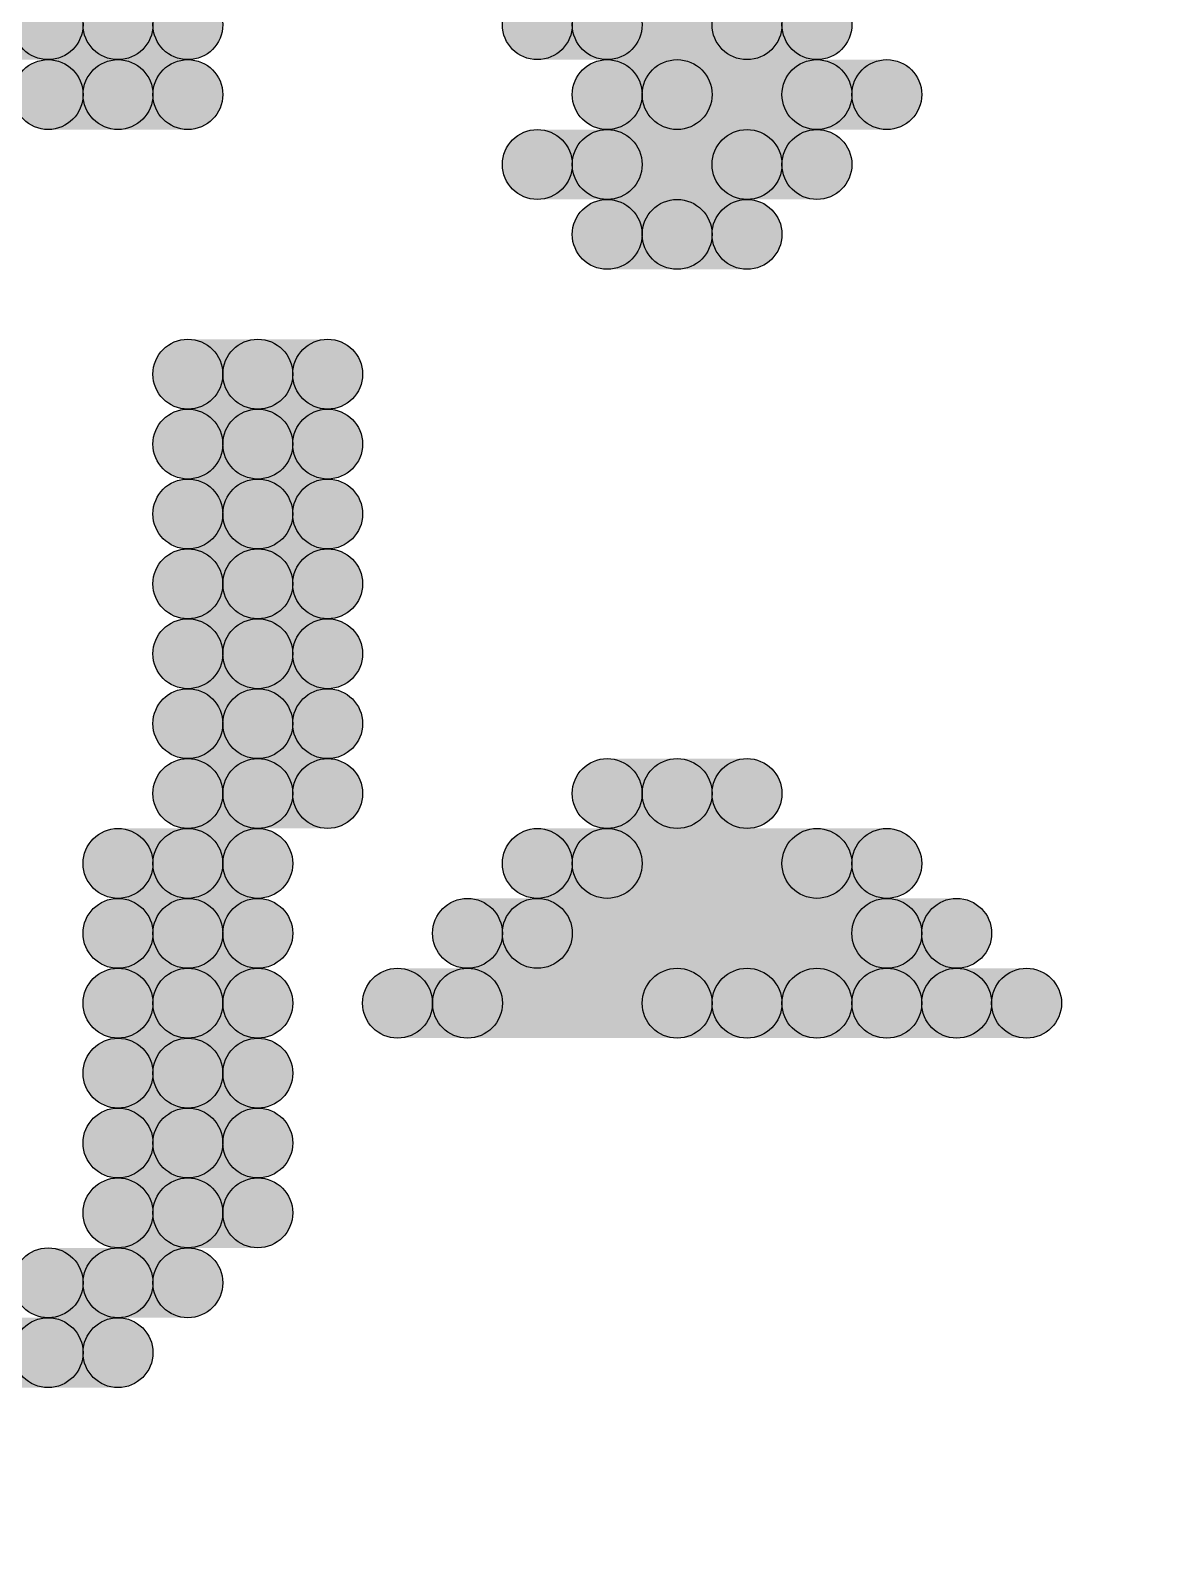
# Model space of a CAD drawing. Header units: millimetres. Extents: x 0 to 137, y 0 to 37.
# Drawn here: x 134.487 to 134.899, y 3.632 to 4.189 of the extents above; entities that cross this region are included whole.
import ezdxf

# ---------------------------------------------------------------- set-up
doc = ezdxf.new("R2010")
doc.units = ezdxf.units.MM
for name, color, linetype in [('KeepOutLayer', 6, 'Continuous'), ('TopLayer', 1, 'Continuous'), ('TopSolder', 216, 'Continuous')]:
    doc.layers.add(name, color=color, linetype=linetype)

msp = doc.modelspace()

# ---------------------------------------------------------------- hatches: boundary and pattern name
at = {"layer": 'TopLayer'}
h = msp.add_hatch(color=1, dxfattribs=at)
edge = h.paths.add_edge_path()
edge.add_arc((134.493, 4.191), 0.0127, 0, 360)
for points in [[(134.493, 4.1783), (134.493, 4.2037), (134.5438, 4.2037), (134.5438, 4.1783)], [(134.6962, 4.1783), (134.6962, 4.2037), (134.7724, 4.2037), (134.7724, 4.1783)], [(134.5184, 4.1529), (134.5184, 4.1783), (134.5438, 4.1783), (134.5438, 4.1529)], [(134.7216, 4.1529), (134.7216, 4.1783), (134.7978, 4.1783), (134.7978, 4.1529)], [(134.6962, 4.1275), (134.6962, 4.1529), (134.7724, 4.1529), (134.7724, 4.1275)], [(134.7216, 4.1021), (134.7216, 4.1275), (134.747, 4.1275), (134.747, 4.1021)], [(134.5692, 4.0513), (134.5692, 4.0767), (134.5946, 4.0767), (134.5946, 4.0513)], [(134.5692, 4.0259), (134.5692, 4.0513), (134.5946, 4.0513), (134.5946, 4.0259)], [(134.5692, 4.0005), (134.5692, 4.0259), (134.5946, 4.0259), (134.5946, 4.0005)], [(134.5692, 3.9751), (134.5692, 4.0005), (134.5946, 4.0005), (134.5946, 3.9751)], [(134.5692, 3.9497), (134.5692, 3.9751), (134.5946, 3.9751), (134.5946, 3.9497)], [(134.5692, 3.9243), (134.5692, 3.9497), (134.5946, 3.9497), (134.5946, 3.9243)], [(134.5692, 3.8989), (134.5692, 3.9243), (134.5946, 3.9243), (134.5946, 3.8989)], [(134.7216, 3.8989), (134.7216, 3.9243), (134.747, 3.9243), (134.747, 3.8989)], [(134.5438, 3.8735), (134.5438, 3.8989), (134.5692, 3.8989), (134.5692, 3.8735)], [(134.6962, 3.8735), (134.6962, 3.8989), (134.7978, 3.8989), (134.7978, 3.8735)], [(134.5438, 3.8481), (134.5438, 3.8735), (134.5692, 3.8735), (134.5692, 3.8481)], [(134.6708, 3.8481), (134.6708, 3.8735), (134.8232, 3.8735), (134.8232, 3.8481)], [(134.5438, 3.8227), (134.5438, 3.8481), (134.5692, 3.8481), (134.5692, 3.8227)], [(134.6454, 3.8227), (134.6454, 3.8481), (134.747, 3.8481), (134.747, 3.8227)], [(134.7724, 3.8227), (134.7724, 3.8481), (134.7978, 3.8481), (134.7978, 3.8227)], [(134.8232, 3.8227), (134.8232, 3.8481), (134.8486, 3.8481), (134.8486, 3.8227)], [(134.5438, 3.7973), (134.5438, 3.8227), (134.5692, 3.8227), (134.5692, 3.7973)], [(134.5438, 3.7719), (134.5438, 3.7973), (134.5692, 3.7973), (134.5692, 3.7719)], [(134.5438, 3.7465), (134.5438, 3.7719), (134.5692, 3.7719), (134.5692, 3.7465)], [(134.5184, 3.7211), (134.5184, 3.7465), (134.5438, 3.7465), (134.5438, 3.7211)], [(134.493, 3.6957), (134.493, 3.7211), (134.5184, 3.7211), (134.5184, 3.6957)]]:
    msp.add_hatch(color=1, dxfattribs=at).paths.add_polyline_path(points)
h = msp.add_hatch(color=1, dxfattribs=at)
edge = h.paths.add_edge_path()
edge.add_arc((134.5438, 4.191), 0.0127, 0, 360)
h = msp.add_hatch(color=1, dxfattribs=at)
edge = h.paths.add_edge_path()
edge.add_arc((134.6962, 4.191), 0.0127, 0, 360)
h = msp.add_hatch(color=1, dxfattribs=at)
edge = h.paths.add_edge_path()
edge.add_arc((134.7724, 4.191), 0.0127, 0, 360)
h = msp.add_hatch(color=1, dxfattribs=at)
edge = h.paths.add_edge_path()
edge.add_arc((134.5184, 4.1656), 0.0127, 0, 360)
h = msp.add_hatch(color=1, dxfattribs=at)
edge = h.paths.add_edge_path()
edge.add_arc((134.5438, 4.1656), 0.0127, 0, 360)
h = msp.add_hatch(color=1, dxfattribs=at)
edge = h.paths.add_edge_path()
edge.add_arc((134.7216, 4.1656), 0.0127, 0, 360)
h = msp.add_hatch(color=1, dxfattribs=at)
edge = h.paths.add_edge_path()
edge.add_arc((134.7978, 4.1656), 0.0127, 0, 360)
h = msp.add_hatch(color=1, dxfattribs=at)
edge = h.paths.add_edge_path()
edge.add_arc((134.6962, 4.1402), 0.0127, 0, 360)
h = msp.add_hatch(color=1, dxfattribs=at)
edge = h.paths.add_edge_path()
edge.add_arc((134.7724, 4.1402), 0.0127, 0, 360)
h = msp.add_hatch(color=1, dxfattribs=at)
edge = h.paths.add_edge_path()
edge.add_arc((134.7216, 4.1148), 0.0127, 0, 360)
h = msp.add_hatch(color=1, dxfattribs=at)
edge = h.paths.add_edge_path()
edge.add_arc((134.747, 4.1148), 0.0127, 0, 360)
h = msp.add_hatch(color=1, dxfattribs=at)
edge = h.paths.add_edge_path()
edge.add_arc((134.5692, 4.064), 0.0127, 0, 360)
h = msp.add_hatch(color=1, dxfattribs=at)
edge = h.paths.add_edge_path()
edge.add_arc((134.5946, 4.064), 0.0127, 0, 360)
h = msp.add_hatch(color=1, dxfattribs=at)
edge = h.paths.add_edge_path()
edge.add_arc((134.5692, 4.0386), 0.0127, 0, 360)
h = msp.add_hatch(color=1, dxfattribs=at)
edge = h.paths.add_edge_path()
edge.add_arc((134.5946, 4.0386), 0.0127, 0, 360)
h = msp.add_hatch(color=1, dxfattribs=at)
edge = h.paths.add_edge_path()
edge.add_arc((134.5692, 4.0132), 0.0127, 0, 360)
h = msp.add_hatch(color=1, dxfattribs=at)
edge = h.paths.add_edge_path()
edge.add_arc((134.5946, 4.0132), 0.0127, 0, 360)
h = msp.add_hatch(color=1, dxfattribs=at)
edge = h.paths.add_edge_path()
edge.add_arc((134.5692, 3.9878), 0.0127, 0, 360)
h = msp.add_hatch(color=1, dxfattribs=at)
edge = h.paths.add_edge_path()
edge.add_arc((134.5946, 3.9878), 0.0127, 0, 360)
h = msp.add_hatch(color=1, dxfattribs=at)
edge = h.paths.add_edge_path()
edge.add_arc((134.5692, 3.9624), 0.0127, 0, 360)
h = msp.add_hatch(color=1, dxfattribs=at)
edge = h.paths.add_edge_path()
edge.add_arc((134.5946, 3.9624), 0.0127, 0, 360)
h = msp.add_hatch(color=1, dxfattribs=at)
edge = h.paths.add_edge_path()
edge.add_arc((134.5692, 3.937), 0.0127, 0, 360)
h = msp.add_hatch(color=1, dxfattribs=at)
edge = h.paths.add_edge_path()
edge.add_arc((134.5946, 3.937), 0.0127, 0, 360)
h = msp.add_hatch(color=1, dxfattribs=at)
edge = h.paths.add_edge_path()
edge.add_arc((134.5692, 3.9116), 0.0127, 0, 360)
h = msp.add_hatch(color=1, dxfattribs=at)
edge = h.paths.add_edge_path()
edge.add_arc((134.5946, 3.9116), 0.0127, 0, 360)
h = msp.add_hatch(color=1, dxfattribs=at)
edge = h.paths.add_edge_path()
edge.add_arc((134.7216, 3.9116), 0.0127, 0, 360)
h = msp.add_hatch(color=1, dxfattribs=at)
edge = h.paths.add_edge_path()
edge.add_arc((134.747, 3.9116), 0.0127, 0, 360)
h = msp.add_hatch(color=1, dxfattribs=at)
edge = h.paths.add_edge_path()
edge.add_arc((134.5438, 3.8862), 0.0127, 0, 360)
h = msp.add_hatch(color=1, dxfattribs=at)
edge = h.paths.add_edge_path()
edge.add_arc((134.5692, 3.8862), 0.0127, 0, 360)
h = msp.add_hatch(color=1, dxfattribs=at)
edge = h.paths.add_edge_path()
edge.add_arc((134.6962, 3.8862), 0.0127, 0, 360)
h = msp.add_hatch(color=1, dxfattribs=at)
edge = h.paths.add_edge_path()
edge.add_arc((134.7978, 3.8862), 0.0127, 0, 360)
h = msp.add_hatch(color=1, dxfattribs=at)
edge = h.paths.add_edge_path()
edge.add_arc((134.5438, 3.8608), 0.0127, 0, 360)
h = msp.add_hatch(color=1, dxfattribs=at)
edge = h.paths.add_edge_path()
edge.add_arc((134.5692, 3.8608), 0.0127, 0, 360)
h = msp.add_hatch(color=1, dxfattribs=at)
edge = h.paths.add_edge_path()
edge.add_arc((134.6708, 3.8608), 0.0127, 0, 360)
h = msp.add_hatch(color=1, dxfattribs=at)
edge = h.paths.add_edge_path()
edge.add_arc((134.8232, 3.8608), 0.0127, 0, 360)
h = msp.add_hatch(color=1, dxfattribs=at)
edge = h.paths.add_edge_path()
edge.add_arc((134.5438, 3.8354), 0.0127, 0, 360)
h = msp.add_hatch(color=1, dxfattribs=at)
edge = h.paths.add_edge_path()
edge.add_arc((134.5692, 3.8354), 0.0127, 0, 360)
h = msp.add_hatch(color=1, dxfattribs=at)
edge = h.paths.add_edge_path()
edge.add_arc((134.6454, 3.8354), 0.0127, 0, 360)
h = msp.add_hatch(color=1, dxfattribs=at)
edge = h.paths.add_edge_path()
edge.add_arc((134.747, 3.8354), 0.0127, 0, 360)
h = msp.add_hatch(color=1, dxfattribs=at)
edge = h.paths.add_edge_path()
edge.add_arc((134.7724, 3.8354), 0.0127, 0, 360)
h = msp.add_hatch(color=1, dxfattribs=at)
edge = h.paths.add_edge_path()
edge.add_arc((134.7978, 3.8354), 0.0127, 0, 360)
h = msp.add_hatch(color=1, dxfattribs=at)
edge = h.paths.add_edge_path()
edge.add_arc((134.8232, 3.8354), 0.0127, 0, 360)
h = msp.add_hatch(color=1, dxfattribs=at)
edge = h.paths.add_edge_path()
edge.add_arc((134.8486, 3.8354), 0.0127, 0, 360)
h = msp.add_hatch(color=1, dxfattribs=at)
edge = h.paths.add_edge_path()
edge.add_arc((134.5438, 3.81), 0.0127, 0, 360)
h = msp.add_hatch(color=1, dxfattribs=at)
edge = h.paths.add_edge_path()
edge.add_arc((134.5692, 3.81), 0.0127, 0, 360)
h = msp.add_hatch(color=1, dxfattribs=at)
edge = h.paths.add_edge_path()
edge.add_arc((134.5438, 3.7846), 0.0127, 0, 360)
h = msp.add_hatch(color=1, dxfattribs=at)
edge = h.paths.add_edge_path()
edge.add_arc((134.5692, 3.7846), 0.0127, 0, 360)
h = msp.add_hatch(color=1, dxfattribs=at)
edge = h.paths.add_edge_path()
edge.add_arc((134.5438, 3.7592), 0.0127, 0, 360)
h = msp.add_hatch(color=1, dxfattribs=at)
edge = h.paths.add_edge_path()
edge.add_arc((134.5692, 3.7592), 0.0127, 0, 360)
h = msp.add_hatch(color=1, dxfattribs=at)
edge = h.paths.add_edge_path()
edge.add_arc((134.5184, 3.7338), 0.0127, 0, 360)
h = msp.add_hatch(color=1, dxfattribs=at)
edge = h.paths.add_edge_path()
edge.add_arc((134.5438, 3.7338), 0.0127, 0, 360)
h = msp.add_hatch(color=1, dxfattribs=at)
edge = h.paths.add_edge_path()
edge.add_arc((134.493, 3.7084), 0.0127, 0, 360)
h = msp.add_hatch(color=1, dxfattribs=at)
edge = h.paths.add_edge_path()
edge.add_arc((134.5184, 3.7084), 0.0127, 0, 360)
at = {"layer": 'TopSolder'}
for points in [[(134.4676, 4.1783), (134.4676, 4.2037), (134.5184, 4.2037), (134.5184, 4.1783)], [(134.6708, 4.1783), (134.6708, 4.2037), (134.747, 4.2037), (134.747, 4.1783)], [(134.493, 4.1529), (134.493, 4.1783), (134.5184, 4.1783), (134.5184, 4.1529)], [(134.6962, 4.1529), (134.6962, 4.1783), (134.7724, 4.1783), (134.7724, 4.1529)], [(134.6708, 4.1275), (134.6708, 4.1529), (134.747, 4.1529), (134.747, 4.1275)], [(134.6962, 4.1021), (134.6962, 4.1275), (134.7216, 4.1275), (134.7216, 4.1021)], [(134.5438, 4.0513), (134.5438, 4.0767), (134.5692, 4.0767), (134.5692, 4.0513)], [(134.5438, 4.0259), (134.5438, 4.0513), (134.5692, 4.0513), (134.5692, 4.0259)], [(134.5438, 4.0005), (134.5438, 4.0259), (134.5692, 4.0259), (134.5692, 4.0005)], [(134.5438, 3.9751), (134.5438, 4.0005), (134.5692, 4.0005), (134.5692, 3.9751)], [(134.5438, 3.9497), (134.5438, 3.9751), (134.5692, 3.9751), (134.5692, 3.9497)], [(134.5438, 3.9243), (134.5438, 3.9497), (134.5692, 3.9497), (134.5692, 3.9243)], [(134.5438, 3.8989), (134.5438, 3.9243), (134.5692, 3.9243), (134.5692, 3.8989)], [(134.6962, 3.8989), (134.6962, 3.9243), (134.7216, 3.9243), (134.7216, 3.8989)], [(134.5184, 3.8735), (134.5184, 3.8989), (134.5438, 3.8989), (134.5438, 3.8735)], [(134.6708, 3.8735), (134.6708, 3.8989), (134.7724, 3.8989), (134.7724, 3.8735)], [(134.5184, 3.8481), (134.5184, 3.8735), (134.5438, 3.8735), (134.5438, 3.8481)], [(134.6454, 3.8481), (134.6454, 3.8735), (134.7978, 3.8735), (134.7978, 3.8481)], [(134.5184, 3.8227), (134.5184, 3.8481), (134.5438, 3.8481), (134.5438, 3.8227)], [(134.62, 3.8227), (134.62, 3.8481), (134.7216, 3.8481), (134.7216, 3.8227)], [(134.747, 3.8227), (134.747, 3.8481), (134.7724, 3.8481), (134.7724, 3.8227)], [(134.7978, 3.8227), (134.7978, 3.8481), (134.8232, 3.8481), (134.8232, 3.8227)], [(134.5184, 3.7973), (134.5184, 3.8227), (134.5438, 3.8227), (134.5438, 3.7973)], [(134.5184, 3.7719), (134.5184, 3.7973), (134.5438, 3.7973), (134.5438, 3.7719)], [(134.5184, 3.7465), (134.5184, 3.7719), (134.5438, 3.7719), (134.5438, 3.7465)], [(134.493, 3.7211), (134.493, 3.7465), (134.5184, 3.7465), (134.5184, 3.7211)], [(134.4676, 3.6957), (134.4676, 3.7211), (134.493, 3.7211), (134.493, 3.6957)]]:
    msp.add_hatch(color=216, dxfattribs=at).paths.add_polyline_path(points)
h = msp.add_hatch(color=216, dxfattribs=at)
edge = h.paths.add_edge_path()
edge.add_arc((134.5184, 4.191), 0.0127, 0, 360)
h = msp.add_hatch(color=216, dxfattribs=at)
edge = h.paths.add_edge_path()
edge.add_arc((134.6708, 4.191), 0.0127, 0, 360)
h = msp.add_hatch(color=216, dxfattribs=at)
edge = h.paths.add_edge_path()
edge.add_arc((134.747, 4.191), 0.0127, 0, 360)
h = msp.add_hatch(color=216, dxfattribs=at)
edge = h.paths.add_edge_path()
edge.add_arc((134.493, 4.1656), 0.0127, 0, 360)
h = msp.add_hatch(color=216, dxfattribs=at)
edge = h.paths.add_edge_path()
edge.add_arc((134.5184, 4.1656), 0.0127, 0, 360)
h = msp.add_hatch(color=216, dxfattribs=at)
edge = h.paths.add_edge_path()
edge.add_arc((134.6962, 4.1656), 0.0127, 0, 360)
h = msp.add_hatch(color=216, dxfattribs=at)
edge = h.paths.add_edge_path()
edge.add_arc((134.7724, 4.1656), 0.0127, 0, 360)
h = msp.add_hatch(color=216, dxfattribs=at)
edge = h.paths.add_edge_path()
edge.add_arc((134.6708, 4.1402), 0.0127, 0, 360)
h = msp.add_hatch(color=216, dxfattribs=at)
edge = h.paths.add_edge_path()
edge.add_arc((134.747, 4.1402), 0.0127, 0, 360)
h = msp.add_hatch(color=216, dxfattribs=at)
edge = h.paths.add_edge_path()
edge.add_arc((134.6962, 4.1148), 0.0127, 0, 360)
h = msp.add_hatch(color=216, dxfattribs=at)
edge = h.paths.add_edge_path()
edge.add_arc((134.7216, 4.1148), 0.0127, 0, 360)
h = msp.add_hatch(color=216, dxfattribs=at)
edge = h.paths.add_edge_path()
edge.add_arc((134.5438, 4.064), 0.0127, 0, 360)
h = msp.add_hatch(color=216, dxfattribs=at)
edge = h.paths.add_edge_path()
edge.add_arc((134.5692, 4.064), 0.0127, 0, 360)
h = msp.add_hatch(color=216, dxfattribs=at)
edge = h.paths.add_edge_path()
edge.add_arc((134.5438, 4.0386), 0.0127, 0, 360)
h = msp.add_hatch(color=216, dxfattribs=at)
edge = h.paths.add_edge_path()
edge.add_arc((134.5692, 4.0386), 0.0127, 0, 360)
h = msp.add_hatch(color=216, dxfattribs=at)
edge = h.paths.add_edge_path()
edge.add_arc((134.5438, 4.0132), 0.0127, 0, 360)
h = msp.add_hatch(color=216, dxfattribs=at)
edge = h.paths.add_edge_path()
edge.add_arc((134.5692, 4.0132), 0.0127, 0, 360)
h = msp.add_hatch(color=216, dxfattribs=at)
edge = h.paths.add_edge_path()
edge.add_arc((134.5438, 3.9878), 0.0127, 0, 360)
h = msp.add_hatch(color=216, dxfattribs=at)
edge = h.paths.add_edge_path()
edge.add_arc((134.5692, 3.9878), 0.0127, 0, 360)
h = msp.add_hatch(color=216, dxfattribs=at)
edge = h.paths.add_edge_path()
edge.add_arc((134.5438, 3.9624), 0.0127, 0, 360)
h = msp.add_hatch(color=216, dxfattribs=at)
edge = h.paths.add_edge_path()
edge.add_arc((134.5692, 3.9624), 0.0127, 0, 360)
h = msp.add_hatch(color=216, dxfattribs=at)
edge = h.paths.add_edge_path()
edge.add_arc((134.5438, 3.937), 0.0127, 0, 360)
h = msp.add_hatch(color=216, dxfattribs=at)
edge = h.paths.add_edge_path()
edge.add_arc((134.5692, 3.937), 0.0127, 0, 360)
h = msp.add_hatch(color=216, dxfattribs=at)
edge = h.paths.add_edge_path()
edge.add_arc((134.5438, 3.9116), 0.0127, 0, 360)
h = msp.add_hatch(color=216, dxfattribs=at)
edge = h.paths.add_edge_path()
edge.add_arc((134.5692, 3.9116), 0.0127, 0, 360)
h = msp.add_hatch(color=216, dxfattribs=at)
edge = h.paths.add_edge_path()
edge.add_arc((134.6962, 3.9116), 0.0127, 0, 360)
h = msp.add_hatch(color=216, dxfattribs=at)
edge = h.paths.add_edge_path()
edge.add_arc((134.7216, 3.9116), 0.0127, 0, 360)
h = msp.add_hatch(color=216, dxfattribs=at)
edge = h.paths.add_edge_path()
edge.add_arc((134.5184, 3.8862), 0.0127, 0, 360)
h = msp.add_hatch(color=216, dxfattribs=at)
edge = h.paths.add_edge_path()
edge.add_arc((134.5438, 3.8862), 0.0127, 0, 360)
h = msp.add_hatch(color=216, dxfattribs=at)
edge = h.paths.add_edge_path()
edge.add_arc((134.6708, 3.8862), 0.0127, 0, 360)
h = msp.add_hatch(color=216, dxfattribs=at)
edge = h.paths.add_edge_path()
edge.add_arc((134.7724, 3.8862), 0.0127, 0, 360)
h = msp.add_hatch(color=216, dxfattribs=at)
edge = h.paths.add_edge_path()
edge.add_arc((134.5184, 3.8608), 0.0127, 0, 360)
h = msp.add_hatch(color=216, dxfattribs=at)
edge = h.paths.add_edge_path()
edge.add_arc((134.5438, 3.8608), 0.0127, 0, 360)
h = msp.add_hatch(color=216, dxfattribs=at)
edge = h.paths.add_edge_path()
edge.add_arc((134.6454, 3.8608), 0.0127, 0, 360)
h = msp.add_hatch(color=216, dxfattribs=at)
edge = h.paths.add_edge_path()
edge.add_arc((134.7978, 3.8608), 0.0127, 0, 360)
h = msp.add_hatch(color=216, dxfattribs=at)
edge = h.paths.add_edge_path()
edge.add_arc((134.5184, 3.8354), 0.0127, 0, 360)
h = msp.add_hatch(color=216, dxfattribs=at)
edge = h.paths.add_edge_path()
edge.add_arc((134.5438, 3.8354), 0.0127, 0, 360)
h = msp.add_hatch(color=216, dxfattribs=at)
edge = h.paths.add_edge_path()
edge.add_arc((134.62, 3.8354), 0.0127, 0, 360)
h = msp.add_hatch(color=216, dxfattribs=at)
edge = h.paths.add_edge_path()
edge.add_arc((134.7216, 3.8354), 0.0127, 0, 360)
h = msp.add_hatch(color=216, dxfattribs=at)
edge = h.paths.add_edge_path()
edge.add_arc((134.747, 3.8354), 0.0127, 0, 360)
h = msp.add_hatch(color=216, dxfattribs=at)
edge = h.paths.add_edge_path()
edge.add_arc((134.7724, 3.8354), 0.0127, 0, 360)
h = msp.add_hatch(color=216, dxfattribs=at)
edge = h.paths.add_edge_path()
edge.add_arc((134.7978, 3.8354), 0.0127, 0, 360)
h = msp.add_hatch(color=216, dxfattribs=at)
edge = h.paths.add_edge_path()
edge.add_arc((134.8232, 3.8354), 0.0127, 0, 360)
h = msp.add_hatch(color=216, dxfattribs=at)
edge = h.paths.add_edge_path()
edge.add_arc((134.5184, 3.81), 0.0127, 0, 360)
h = msp.add_hatch(color=216, dxfattribs=at)
edge = h.paths.add_edge_path()
edge.add_arc((134.5438, 3.81), 0.0127, 0, 360)
h = msp.add_hatch(color=216, dxfattribs=at)
edge = h.paths.add_edge_path()
edge.add_arc((134.5184, 3.7846), 0.0127, 0, 360)
h = msp.add_hatch(color=216, dxfattribs=at)
edge = h.paths.add_edge_path()
edge.add_arc((134.5438, 3.7846), 0.0127, 0, 360)
h = msp.add_hatch(color=216, dxfattribs=at)
edge = h.paths.add_edge_path()
edge.add_arc((134.5184, 3.7592), 0.0127, 0, 360)
h = msp.add_hatch(color=216, dxfattribs=at)
edge = h.paths.add_edge_path()
edge.add_arc((134.5438, 3.7592), 0.0127, 0, 360)
h = msp.add_hatch(color=216, dxfattribs=at)
edge = h.paths.add_edge_path()
edge.add_arc((134.493, 3.7338), 0.0127, 0, 360)
h = msp.add_hatch(color=216, dxfattribs=at)
edge = h.paths.add_edge_path()
edge.add_arc((134.5184, 3.7338), 0.0127, 0, 360)
h = msp.add_hatch(color=216, dxfattribs=at)
edge = h.paths.add_edge_path()
edge.add_arc((134.493, 3.7084), 0.0127, 0, 360)

# ---------------------------------------------------------------- linework, layer by layer
at = {"layer": 'KeepOutLayer', "const_width": 0.254}
msp.add_lwpolyline([(136.398, 3.81, -0.414214), (132.588, 0)], format="xyb", dxfattribs=at)
at = {"layer": 'TopLayer'}
for centre in [(134.493, 4.191), (134.5438, 4.191), (134.6962, 4.191), (134.7724, 4.191), (134.5184, 4.1656), (134.5438, 4.1656), (134.7216, 4.1656), (134.7978, 4.1656), (134.6962, 4.1402), (134.7724, 4.1402), (134.7216, 4.1148), (134.747, 4.1148), (134.5692, 4.064), (134.5946, 4.064), (134.5692, 4.0386), (134.5946, 4.0386), (134.5692, 4.0132), (134.5946, 4.0132), (134.5692, 3.9878), (134.5946, 3.9878), (134.5692, 3.9624), (134.5946, 3.9624), (134.5692, 3.937), (134.5946, 3.937), (134.5692, 3.9116), (134.5946, 3.9116), (134.7216, 3.9116), (134.747, 3.9116), (134.5438, 3.8862), (134.5692, 3.8862), (134.6962, 3.8862), (134.7978, 3.8862), (134.5438, 3.8608), (134.5692, 3.8608), (134.6708, 3.8608), (134.8232, 3.8608), (134.5438, 3.8354), (134.5692, 3.8354), (134.6454, 3.8354), (134.747, 3.8354), (134.7724, 3.8354), (134.7978, 3.8354), (134.8232, 3.8354), (134.8486, 3.8354), (134.5438, 3.81), (134.5692, 3.81), (134.5438, 3.7846), (134.5692, 3.7846), (134.5438, 3.7592), (134.5692, 3.7592), (134.5184, 3.7338), (134.5438, 3.7338), (134.493, 3.7084), (134.5184, 3.7084)]:
    msp.add_circle(centre, 0.0127, dxfattribs=at)
at = {"layer": 'TopSolder'}
for centre in [(134.5184, 4.191), (134.6708, 4.191), (134.747, 4.191), (134.493, 4.1656), (134.5184, 4.1656), (134.6962, 4.1656), (134.7724, 4.1656), (134.6708, 4.1402), (134.747, 4.1402), (134.6962, 4.1148), (134.7216, 4.1148), (134.5438, 4.064), (134.5692, 4.064), (134.5438, 4.0386), (134.5692, 4.0386), (134.5438, 4.0132), (134.5692, 4.0132), (134.5438, 3.9878), (134.5692, 3.9878), (134.5438, 3.9624), (134.5692, 3.9624), (134.5438, 3.937), (134.5692, 3.937), (134.5438, 3.9116), (134.5692, 3.9116), (134.6962, 3.9116), (134.7216, 3.9116), (134.5184, 3.8862), (134.5438, 3.8862), (134.6708, 3.8862), (134.7724, 3.8862), (134.5184, 3.8608), (134.5438, 3.8608), (134.6454, 3.8608), (134.7978, 3.8608), (134.5184, 3.8354), (134.5438, 3.8354), (134.62, 3.8354), (134.7216, 3.8354), (134.747, 3.8354), (134.7724, 3.8354), (134.7978, 3.8354), (134.8232, 3.8354), (134.5184, 3.81), (134.5438, 3.81), (134.5184, 3.7846), (134.5438, 3.7846), (134.5184, 3.7592), (134.5438, 3.7592), (134.493, 3.7338), (134.5184, 3.7338), (134.493, 3.7084)]:
    msp.add_circle(centre, 0.0127, dxfattribs=at)

doc.saveas('drawing.dxf')
